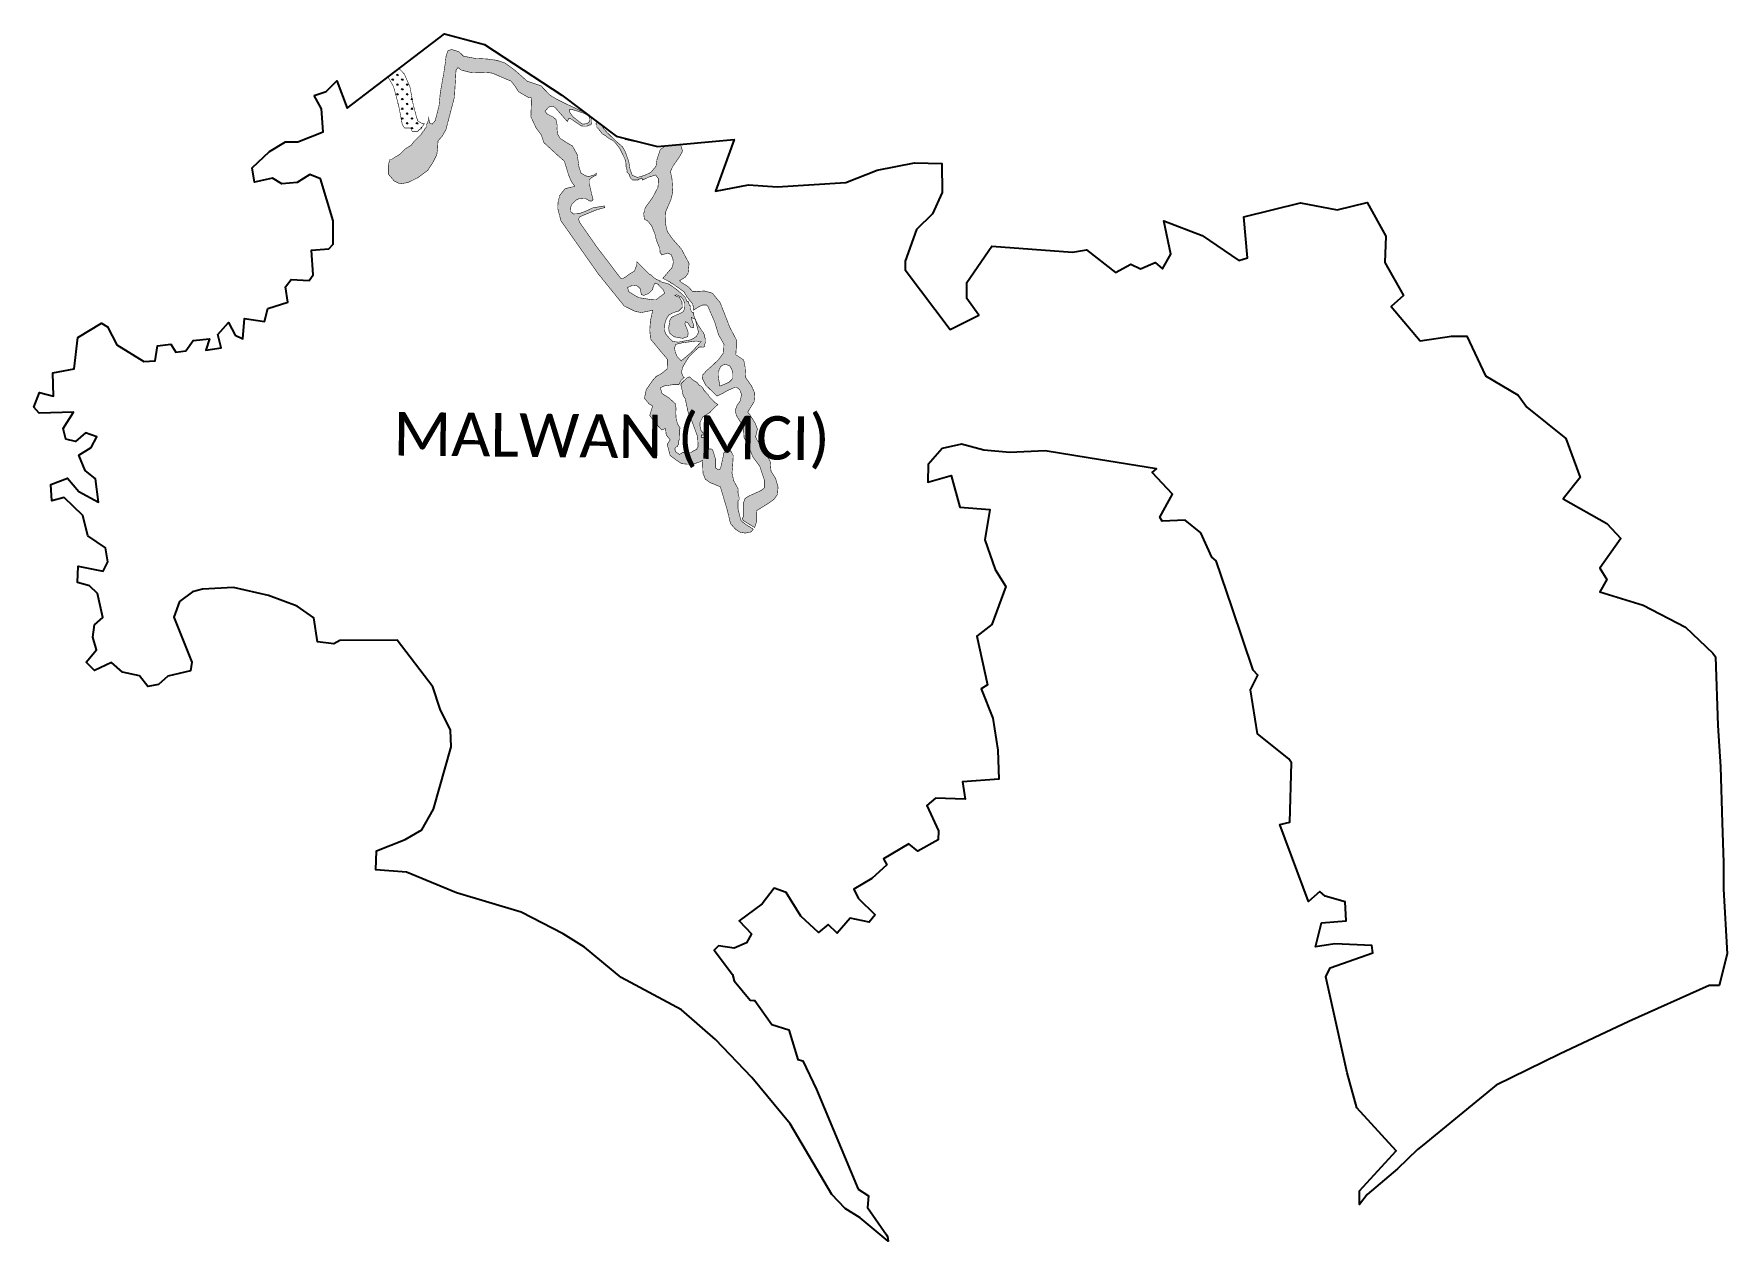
# Model space of a CAD drawing. Header units: metres. Extents: x 334693 to 340967, y 1773231 to 1777706.
import ezdxf

# ---------------------------------------------------------------- set-up
doc = ezdxf.new("R2010")
doc.units = ezdxf.units.M
doc.layers.add('MANGROOVES BUFFER ZONE', color=120, linetype='Continuous')
doc.layers.add('VILLAGE NAME', color=250, linetype='Continuous')

msp = doc.modelspace()

# ---------------------------------------------------------------- hatches: boundary and pattern name
at = {"layer": 'MANGROOVES BUFFER ZONE'}
h = msp.add_hatch(dxfattribs=at)
h.set_pattern_fill('GRASS', color=256)
h.paths.add_polyline_path([(336686, 1777073.6), (336701.8, 1777089.3), (336714.4, 1777095.4), (336733.2, 1777096.9), (336744.9, 1777091.3), (336752, 1777086.3), (336759.6, 1777085.7), (336765.2, 1777091.3), (336760.6, 1777110.1), (336757.1, 1777124.8), (336751, 1777151.2), (336751, 1777164.8), (336761.6, 1777174), (336778, 1777182.8), (336778, 1777189.3), (336770.2, 1777182.8), (336750.9, 1777177.2), (336738.3, 1777179.3), (336721, 1777189.4), (336713.4, 1777211.2), (336706.8, 1777257.7), (336689.1, 1777290.3), (336671.9, 1777299.9), (336643.5, 1777318.1), (336633.4, 1777335.4), (336631.9, 1777353.6), (336632.4, 1777367.2), (336627.8, 1777388.5), (336616.7, 1777398.1), (336595.9, 1777408.3), (336587.3, 1777418.9), (336601, 1777434.6), (336614.1, 1777437.6), (336623.8, 1777433.6), (336632.9, 1777423.4), (336670.3, 1777380.5), (336670.3, 1777384.5), (336674.4, 1777388.5), (336674.4, 1777392.6), (336678.5, 1777392.6), (336686.6, 1777388.4), (336698.6, 1777380.3), (336710.7, 1777372.1), (336722.8, 1777363.9), (336730.9, 1777363.8), (336743, 1777363.7), (336751.2, 1777367.7), (336755.2, 1777367.6), (336759.3, 1777371.7), (336759.3, 1777375.7), (336759.4, 1777387.9), (336759.4, 1777391.9), (336754.8, 1777399.1), (336748.3, 1777403.9), (336738.6, 1777411.2), (336719.2, 1777420.6), (336703.1, 1777428.8), (336658.7, 1777449.4), (336626.5, 1777465.9), (336606.3, 1777478.2), (336590.3, 1777494.5), (336578.2, 1777506.7), (336574.2, 1777512.8), (336554.6, 1777519.1), (336521.4, 1777530.2), (336506.3, 1777543.8), (336473, 1777573), (336438.8, 1777597.7), (336408.6, 1777607.7), (336371.8, 1777612.7), (336329, 1777614.8), (336285.7, 1777622.8), (336268.1, 1777639.9), (336240.9, 1777648), (336227.3, 1777642.9), (336220.7, 1777623.3), (336218.2, 1777600.2), (336212.2, 1777559.9), (336199.6, 1777489.8), (336194.5, 1777438), (336180.4, 1777384.1), (336169.9, 1777371.5), (336160.8, 1777373.6), (336156.3, 1777392.8), (336156.3, 1777388.7), (336152.2, 1777376.6), (336148, 1777368.6), (336148, 1777360.5), (336143.9, 1777356.4), (336139.8, 1777348.4), (336135.7, 1777344.4), (336127.5, 1777332.3), (336103, 1777308.2), (336090.7, 1777292.1), (336070.4, 1777280.1), (336050, 1777260), (336037.8, 1777252), (336029.7, 1777248.1), (336025.6, 1777244.1), (336017.5, 1777240.1), (336013.4, 1777240.1), (336011.4, 1777238.1), (336006.9, 1777217.9), (336007.1, 1777185.5), (336028, 1777161), (336050, 1777149.6), (336079.8, 1777154.8), (336117.8, 1777173.4), (336152.7, 1777199.6), (336172.7, 1777230.5), (336186.5, 1777257.9), (336189.4, 1777281.7), (336190.9, 1777309.1), (336205.9, 1777325.7), (336220.1, 1777350.3), (336236.9, 1777414.5), (336251.8, 1777471.1), (336255, 1777527.3), (336257.6, 1777570.9), (336264.4, 1777580.8), (336277.5, 1777571.4), (336313.8, 1777562.1), (336345.7, 1777563.5), (336377.3, 1777562.1), (336392.5, 1777560), (336439.2, 1777539.9), (336461.4, 1777530.7), (336475.4, 1777513.1), (336489.1, 1777491.3), (336524.2, 1777470.9), (336537.2, 1777468.1), (336534.9, 1777398.5), (336554, 1777357.7), (336573.6, 1777331.4), (336583, 1777302.7), (336633.7, 1777256.1), (336659.1, 1777234), (336674.5, 1777182.9), (336685.1, 1777157.7), (336697.6, 1777140.7), (336661.5, 1777131.8), (336641.7, 1777106.6), (336635.3, 1777080.5), (336634.7, 1777057.5), (336646.2, 1777013.1), (336784.5, 1776816.2), (336880.9, 1776696.9), (336922.5, 1776676.6), (336944.6, 1776672.8), (336986.4, 1776681.1), (336978, 1776643.3), (336975.4, 1776607.5), (336978.4, 1776574.5), (337013.8, 1776531.5), (337040.8, 1776499.6), (337039.8, 1776463.9), (337018.9, 1776446.5), (336999.1, 1776435.9), (336986.4, 1776421.4), (336962.3, 1776387), (336955.7, 1776354.7), (336972.5, 1776334.8), (336985.9, 1776326.3), (336975.3, 1776292), (336994.3, 1776264.5), (337019.9, 1776237.7), (337033.7, 1776243), (337036.4, 1776219.2), (337050.9, 1776201.3), (337040.1, 1776183.9), (337051, 1776142.6), (337071.8, 1776127.3), (337093.2, 1776112.8), (337116.4, 1776110.6), (337140, 1776112.1), (337165, 1776120.8), (337170.8, 1776125.3), (337172.6, 1776076.9), (337181.4, 1776055.3), (337196.8, 1776043.4), (337236.8, 1776026.9), (337262, 1775942.7), (337274.6, 1775890.4), (337293.2, 1775869.5), (337310.1, 1775858.5), (337329.8, 1775855.2), (337351.7, 1775860.1), (337358.4, 1775868.7), (337354.2, 1775872.9), (337334.1, 1775885.2), (337318, 1775897.5), (337314, 1775901.6), (337310, 1775913.8), (337306.1, 1775930), (337302.2, 1775946.2), (337302.2, 1775950.3), (337302.3, 1775962.4), (337302.4, 1775974.6), (337306.5, 1775978.6), (337306.6, 1775986.7), (337302.7, 1776002.9), (337302.7, 1776011), (337302.8, 1776019.1), (337286.3, 1776049.7), (337280.1, 1776078.1), (337282.6, 1776105.5), (337284.7, 1776142.7), (337275.9, 1776159.3), (337264, 1776159.8), (337250, 1776154.1), (337248.5, 1776143.8), (337239.7, 1776104), (337237.1, 1776093.6), (337229.4, 1776090), (337219.5, 1776096.7), (337219.5, 1776128.8), (337210.2, 1776158.3), (337206.6, 1776166.5), (337190, 1776167.6), (337180.2, 1776174.8), (337178.1, 1776196.5), (337178.6, 1776210.4), (337174.8, 1776210.4), (337170.8, 1776210.5), (337166.7, 1776210.5), (337166.8, 1776214.5), (337166.8, 1776218.6), (337170.8, 1776218.6), (337174.9, 1776218.5), (337179, 1776220.5), (337165.7, 1776234.9), (337161.6, 1776251), (337161.6, 1776265.4), (337171.9, 1776285.6), (337197.8, 1776302.1), (337221.1, 1776326.4), (337228.3, 1776331.6), (337216.4, 1776339.6), (337208.3, 1776347.8), (337196.3, 1776360), (337192.3, 1776368.2), (337184.3, 1776376.3), (337176.2, 1776384.5), (337172.3, 1776392.6), (337164.2, 1776400.8), (337156.2, 1776404.9), (337152.2, 1776413), (337144.1, 1776417.1), (337132, 1776425.3), (337124, 1776433.5), (337120, 1776433.5), (337111.8, 1776429.6), (337103.7, 1776421.5), (337095.5, 1776413.5), (337091.4, 1776409.5), (337091.4, 1776401.4), (337095.3, 1776385.2), (337099.2, 1776364.9), (337107.2, 1776352.7), (337111.1, 1776332.4), (337115, 1776316.2), (337114.9, 1776312.1), (337118.9, 1776299.9), (337129.4, 1776276.2), (337152.6, 1776212.4), (337154.4, 1776182.3), (337154.3, 1776178.2), (337154.3, 1776174.2), (337150.2, 1776170.1), (337150.2, 1776166.1), (337142, 1776162.1), (337133.9, 1776158.1), (337129.8, 1776154.1), (337117.7, 1776154.2), (337105.6, 1776154.3), (337097.5, 1776154.4), (337085.2, 1776146.4), (337081.2, 1776150.5), (337073.2, 1776154.6), (337069.2, 1776162.7), (337069.3, 1776170.8), (337073.3, 1776174.8), (337077.4, 1776174.8), (337077.4, 1776178.8), (337081.5, 1776182.8), (337081.6, 1776195), (337085.7, 1776203.1), (337085.7, 1776207.1), (337085.8, 1776211.1), (337085.9, 1776227.3), (337086, 1776235.4), (337086, 1776239.5), (337088.1, 1776243.5), (337078.5, 1776259.6), (337073.3, 1776278.1), (337071.8, 1776300.6), (337072.8, 1776318.6), (337069.7, 1776335.5), (337046.1, 1776356.6), (337021, 1776372.5), (337014.8, 1776393.5), (337028.7, 1776400.7), (337060.5, 1776405.3), (337083.3, 1776405.5), (337087.4, 1776413.6), (337091.5, 1776421.6), (337095.6, 1776425.6), (337099.7, 1776429.6), (337103.3, 1776431.4), (337099.8, 1776434.1), (337092.4, 1776451.7), (337098.8, 1776472.9), (337106.9, 1776487), (337119.7, 1776507.2), (337144.4, 1776532.2), (337159.8, 1776545.4), (337173.5, 1776544.4), (337177.6, 1776546.4), (337177.6, 1776550.5), (337181.7, 1776562.6), (337181.8, 1776566.6), (337181.8, 1776574.7), (337177.9, 1776582.9), (337177.9, 1776590.9), (337173.9, 1776595), (337173.9, 1776599.1), (337169.9, 1776603.2), (337161.9, 1776615.4), (337153.9, 1776627.6), (337144.2, 1776647.4), (337151, 1776619.7), (337156.2, 1776599.7), (337148, 1776584.4), (337137.2, 1776576.7), (337125.5, 1776571.1), (337104.5, 1776567.5), (337080.4, 1776562.9), (337060.4, 1776566), (337049.2, 1776576.2), (337034.8, 1776593.1), (337028.7, 1776610), (337029.7, 1776626.3), (337035.9, 1776646.3), (337045.1, 1776662.7), (337062, 1776672.4), (337081.9, 1776678), (337095.8, 1776691.8), (337094.7, 1776712.3), (337085, 1776729.2), (337068.1, 1776735.8), (337074.8, 1776738.9), (337092.2, 1776729.7), (337099.3, 1776721), (337105.5, 1776706.2), (337105, 1776689.8), (337100.4, 1776677), (337089.1, 1776669.8), (337070.2, 1776662.2), (337055.8, 1776654.5), (337049.7, 1776644.2), (337045.6, 1776615.6), (337047.6, 1776597.7), (337065.6, 1776582.9), (337097.3, 1776577.2), (337116.2, 1776583.4), (337117.8, 1776599.2), (337112.1, 1776615.1), (337105.5, 1776630.9), (337108, 1776639.1), (337116.7, 1776634), (337127.5, 1776617.6), (337138.8, 1776616.1), (337138.2, 1776626.3), (337132.6, 1776641.7), (337129.5, 1776654.5), (337144.2, 1776647.4), (337142, 1776652), (337138, 1776664.1), (337138.1, 1776668.2), (337138.1, 1776672.2), (337134.1, 1776672.3), (337130.1, 1776676.4), (337126.1, 1776684.5), (337126.2, 1776696.6), (337122.2, 1776700.7), (337118.2, 1776712.9), (337114.2, 1776712.9), (337110.2, 1776721.1), (337106.2, 1776729.2), (337090.1, 1776745.5), (337070, 1776761.9), (337058, 1776770.1), (337045.9, 1776778.3), (337017.6, 1776786.6), (337013.6, 1776786.6), (337013.6, 1776790.7), (337001.5, 1776794.8), (336989.4, 1776803), (336985.4, 1776807.1), (336981.4, 1776811.2), (336973.3, 1776815.3), (336961.3, 1776827.5), (336949.2, 1776839.8), (336937.2, 1776852), (336933.2, 1776856.1), (336928.1, 1776861.2), (336927.3, 1776850.2), (336919, 1776826.7), (336900.9, 1776815.9), (336886.6, 1776805), (336873.5, 1776797.7), (336868.4, 1776799), (336778.2, 1776917.5), (336715.8, 1777006.8), (336711.3, 1777020.1), (336716.8, 1777028.1), (336738.1, 1777037), (336758.2, 1777045.3), (336780.5, 1777054.2), (336808.8, 1777061.8), (336807.3, 1777067.9), (336764.7, 1777060.9), (336739.8, 1777049.2), (336714.9, 1777039.6), (336692.6, 1777038.1), (336682, 1777047.7), (336680.9, 1777058.4)])
h.paths.add_polyline_path([(336723.7, 1777372.5), (336692.3, 1777397.2), (336680.9, 1777411.5), (336677.1, 1777421.6), (336678.1, 1777425.7), (336682.8, 1777426.3), (336692.3, 1777424.1), (336710.7, 1777418.1), (336728.4, 1777412.7), (336743, 1777405.1), (336748.1, 1777401.3), (336752.8, 1777394.7), (336753.8, 1777385.8), (336749, 1777376.3), (336742.1, 1777373.5), (336731.3, 1777371)], flags=16)
h.paths.add_polyline_path([(336893.2, 1776765.6), (336913.1, 1776774.3), (336926.4, 1776772.7), (336939.1, 1776763), (336943.2, 1776745.2), (336944.7, 1776739.1), (336953.9, 1776736.5), (336971.8, 1776743.7), (336986.1, 1776758.5), (336988.6, 1776770.7), (336995.3, 1776781.9), (337005, 1776778.3), (337026.4, 1776755.9), (337030, 1776743.7), (337015.2, 1776732.9), (336997.8, 1776719.7), (336979.4, 1776720.7), (336956, 1776724.8), (336935, 1776727.8), (336920.2, 1776736), (336897.8, 1776750.3)], flags=16)
h.paths.add_polyline_path([(337071.9, 1776554.8), (337097.1, 1776560.9), (337146.8, 1776567.1), (337165.8, 1776565), (337130.4, 1776526.1), (337091.9, 1776493.8), (337077.1, 1776509.2), (337069.9, 1776526.1), (337067.3, 1776542)], flags=16)
h = msp.add_hatch(dxfattribs=at)
h.set_pattern_fill('GRASS', color=256)
h.paths.add_polyline_path([(336046.8, 1777577.2), (336005.9, 1777545.9), (336026.6, 1777508.6), (336044.8, 1777441.2), (336058.7, 1777368.7), (336067, 1777357.1), (336071, 1777357), (336083.2, 1777356.9), (336091.3, 1777356.9), (336091.2, 1777352.8), (336095.2, 1777344.7), (336103.3, 1777344.6), (336115.5, 1777344.5), (336123.6, 1777352.6), (336127.7, 1777352.5), (336131.8, 1777360.6), (336140, 1777372.7), (336140.3, 1777373.5), (336129.5, 1777374.6), (336116, 1777383.1), (336111, 1777398.1), (336105, 1777421.1), (336099, 1777443.6), (336093.5, 1777473.1), (336087, 1777509.2), (336066, 1777556.9)])
h = msp.add_hatch(dxfattribs=at)
h.set_pattern_fill('GRASS', color=256)
h.paths.add_polyline_path([(336979.2, 1777192), (336955.5, 1777180.9), (336929.7, 1777173.6), (336910.3, 1777181.5), (336901.8, 1777206.2), (336897.6, 1777232.5), (336884.5, 1777269.2), (336874, 1777287.6), (336850.8, 1777307.6), (336816.1, 1777341.3), (336806.1, 1777352.3), (336801.4, 1777359.7), (336809.8, 1777365.4), (336844, 1777340.7), (336884.5, 1777313.9), (336915, 1777307.1), (336997, 1777294), (337033.3, 1777290.3), (337014.4, 1777277.1), (337002.3, 1777241.4), (336998.6, 1777215.1)], flags=16)
h.paths.add_polyline_path([(337246, 1776478.5), (337258, 1776480.5), (337272.6, 1776474.3), (337279.9, 1776460.7), (337283, 1776447.7), (337283, 1776428.4), (337271, 1776415.9), (337258.5, 1776409.6), (337235, 1776400.2), (337232.9, 1776414.3), (337229.3, 1776433.1), (337228.7, 1776450.8), (337237.1, 1776471.2)], flags=16)
h.paths.add_polyline_path([(336804.5, 1777361.8), (336780.1, 1777380.1), (336779.6, 1777379.6), (336775.5, 1777371.5), (336779.5, 1777367.4), (336779.4, 1777359.4), (336787.4, 1777351.2), (336799.5, 1777334.9), (336807.5, 1777330.8), (336823.6, 1777318.5), (336839.7, 1777310.3), (336847.8, 1777302.1), (336863.8, 1777281.7), (336871.8, 1777265.5), (336883.7, 1777241.1), (336887.6, 1777224.9), (336887.6, 1777220.8), (336887.5, 1777212.7), (336891.5, 1777200.5), (336891.4, 1777192.5), (336899.4, 1777184.3), (336903.4, 1777172.1), (336911.4, 1777164), (336915.4, 1777163.9), (336919.5, 1777163.9), (336923.5, 1777163.9), (336927.6, 1777163.8), (336931.6, 1777163.8), (336935.7, 1777167.8), (336939.8, 1777167.8), (336943.8, 1777171.8), (336947.9, 1777167.7), (336947.8, 1777163.7), (336970.6, 1777174.4), (336996.7, 1777182.8), (337007.6, 1777168.5), (337006, 1777137.4), (336986.6, 1777100.3), (336958.8, 1777061.6), (336952.9, 1777038.8), (336955.4, 1777019.4), (336967.2, 1777012.7), (336982.4, 1776994.2), (336995, 1776962.2), (337000.1, 1776940.3), (337012.7, 1776910), (337013.5, 1776895.6), (337020.3, 1776886.4), (337042.2, 1776893.1), (337054.8, 1776887.2), (337061.6, 1776869.5), (337062.4, 1776856.9), (337059, 1776840.8), (337023.7, 1776799.7), (337050, 1776786.3), (337054, 1776782.2), (337062.1, 1776778.1), (337086.2, 1776761.7), (337102.3, 1776749.5), (337114.3, 1776729.1), (337134.3, 1776704.7), (337138.2, 1776688.4), (337138.2, 1776682), (337158.8, 1776695.2), (337171.8, 1776700.9), (337185.3, 1776700.9), (337190.5, 1776696.2), (337215.5, 1776639), (337230.1, 1776590.7), (337250.3, 1776555.4), (337248.8, 1776523.5), (337230.6, 1776498.6), (337207.2, 1776476.2), (337185.4, 1776457), (337170.8, 1776440.4), (337170.3, 1776428.5), (337182.8, 1776403.5), (337224.4, 1776363.4), (337239, 1776369.6), (337266.5, 1776385.2), (337290.4, 1776395.1), (337297.7, 1776395.1), (337308.6, 1776386.8), (337315.3, 1776369.6), (337311.2, 1776346.3), (337298.2, 1776327.6), (337292, 1776309.9), (337296.1, 1776291.7), (337316.9, 1776257.8), (337323.2, 1776237), (337324.7, 1776210), (337340.3, 1776179.3), (337358, 1776136.8), (337383, 1776102.8), (337400.1, 1776051.4), (337400.1, 1776022.8), (337387.6, 1776013), (337365.8, 1776003.1), (337341.9, 1775992.2), (337328.4, 1775983.4), (337323.2, 1775968.8), (337323.2, 1775938.7), (337323.7, 1775917.9), (337318.1, 1775909.7), (337322.1, 1775901.5), (337342.2, 1775889.2), (337363.9, 1775875.9), (337370.3, 1775895.5), (337370.5, 1775916.7), (337370.7, 1775937.9), (337415.2, 1775965.9), (337435.6, 1775980), (337448.4, 1775998.3), (337450.8, 1776025.6), (337441.8, 1776057.6), (337424.7, 1776085), (337421.5, 1776121.7), (337390.1, 1776177.3), (337373.5, 1776199.2), (337367.6, 1776212.1), (337374.3, 1776241), (337365.8, 1776263.1), (337347.6, 1776291.8), (337338.5, 1776303.8), (337362.1, 1776342.5), (337364.4, 1776373.7), (337352.6, 1776400.5), (337330.8, 1776431.9), (337328.7, 1776470.3), (337323.5, 1776497), (337294.2, 1776516.5), (337296.3, 1776546.9), (337296.5, 1776571.2), (337286.1, 1776591.1), (337272.4, 1776617.2), (337236.2, 1776709.6), (337207.5, 1776744.5), (337178, 1776752.8), (337150.7, 1776751), (337134.1, 1776751.1), (337117.7, 1776768.7), (337091.6, 1776785), (337086.2, 1776791), (337107.4, 1776804.2), (337117.5, 1776818.7), (337121.1, 1776854.8), (337092.6, 1776908.4), (337060.2, 1776945), (337040.7, 1776972.7), (337032.7, 1777005.7), (337034.4, 1777045.9), (337053.5, 1777090.9), (337060.8, 1777120.2), (337059.2, 1777143.9), (337057.9, 1777167.8), (337052, 1777195.7), (337062, 1777216.5), (337083.9, 1777247.5), (337094.6, 1777265.8), (337096.4, 1777273.4), (337089.2, 1777296.2), (337029.7, 1777290.6), (336997, 1777294), (336954.3, 1777300.8), (336873.5, 1777321.2), (336844, 1777340.7), (336809.8, 1777365.4)])

# ---------------------------------------------------------------- linework, layer by layer
at = {"color": 3}
msp.add_lwpolyline([(335731.6, 1777476.9), (335776.9, 1777491.8), (335816.5, 1777531.2), (335854.5, 1777430), (336214.7, 1777705.8), (336362.9, 1777666.1), (336506, 1777572.2), (336649.1, 1777478.2), (336851.4, 1777326.8), (337004, 1777288.3), (337288, 1777314.6), (337219, 1777122.7), (337341.5, 1777145.9), (337447.8, 1777138.9), (337701.4, 1777154.2), (337818, 1777201), (337956.1, 1777227.5), (338057.8, 1777225.5), (338058.7, 1777117.4), (338022.5, 1777038.6), (337964.3, 1776980.3), (337921.7, 1776863.5), (337921.5, 1776830.8), (338088.2, 1776610.2), (338194.3, 1776663.6), (338150.6, 1776724.9), (338150.3, 1776783.9), (338242.3, 1776919.4), (338542, 1776896.5), (338594.1, 1776905), (338700.4, 1776821.5), (338757.4, 1776851.6), (338793.9, 1776834.7), (338848.5, 1776858.4), (338875.3, 1776835), (338905.7, 1776889.5), (338880, 1777012.5), (339022.1, 1776958.7), (339158.1, 1776866), (339190.4, 1776875), (339176.5, 1777027.9), (339387, 1777079.4), (339522.7, 1777053.2), (339633.8, 1777080.5), (339702.8, 1776955.5), (339699.3, 1776857.9), (339767.6, 1776736.4), (339722.9, 1776694.8), (339829.9, 1776567.4), (339946.4, 1776585), (340002.5, 1776584.6), (340071.6, 1776437.7), (340192.9, 1776367.1), (340225.2, 1776321.5), (340369.1, 1776205.8), (340422.6, 1776060.9), (340359.8, 1775982.4), (340521.6, 1775890.7), (340573.2, 1775834.8), (340495.9, 1775725.8), (340521.5, 1775683.3), (340495.6, 1775637.5), (340655.7, 1775588.6), (340812.5, 1775507.1), (340913.8, 1775410.6), (340923.7, 1775396.9), (340932.2, 1775142.5), (340942.5, 1774988.9), (340948.8, 1774781.6), (340953.3, 1774634.9), (340953.9, 1774536), (340967.2, 1774295.7), (340938.1, 1774178.4), (340900.4, 1774178.4), (340602.5, 1774044.9), (340345.9, 1773924), (340111.1, 1773809.5), (339837, 1773584.5), (339819.6, 1773570.3), (339745.5, 1773499.4), (339633.8, 1773404.2), (339605.6, 1773366.8), (339605, 1773417.7), (339740.5, 1773565.1), (339594.6, 1773725.1), (339558.8, 1773855.1), (339480, 1774210.6), (339496.2, 1774243.6), (339654.9, 1774299.6), (339651, 1774327.2), (339514.2, 1774332.8), (339442.2, 1774321.9), (339464.2, 1774411), (339556, 1774418.6), (339552.4, 1774489.1), (339478, 1774509.3), (339457.5, 1774527.2), (339416.2, 1774489.5), (339310.2, 1774775.2), (339346.8, 1774784), (339352.7, 1775003.6), (339343.6, 1775019), (339227.5, 1775111.4), (339201.3, 1775273.7), (339228.2, 1775328.4), (339210.8, 1775347.2), (339133, 1775577.8), (339074.1, 1775752.7), (339058.2, 1775766.6), (339017.2, 1775855.8), (338959.1, 1775902.9), (338874.3, 1775900.1), (338865.6, 1775914.6), (338911.7, 1775999.5), (338837, 1776079.6), (338852.4, 1776093.2), (338599.6, 1776134.1), (338441, 1776159.7), (338310.1, 1776154.5), (338213.5, 1776163.1), (338130.3, 1776185.3), (338058.4, 1776168.9), (338007, 1776109.7), (338005.9, 1776044.3), (338091.9, 1776069.1), (338124, 1775951.2), (338235.6, 1775942.9), (338217.2, 1775830.1), (338255.6, 1775720.1), (338294.6, 1775657.1), (338242.9, 1775516.1), (338187.7, 1775472.8), (338226.8, 1775292.7), (338203.9, 1775278.3), (338247, 1775169.3), (338264.8, 1775050.8), (338268.7, 1774943.7), (338134.3, 1774933.9), (338143.4, 1774868.5), (338033.5, 1774872.7), (338002.4, 1774845.3), (338044.6, 1774751.2), (338044.5, 1774718.9), (337968.5, 1774676), (337935.7, 1774702.9), (337841.4, 1774647.6), (337853.7, 1774625.5), (337798.3, 1774575.2), (337731.9, 1774535.3), (337747.9, 1774501.7), (337810.4, 1774440.8), (337788.8, 1774412.6), (337717.9, 1774428.3), (337669.2, 1774372.5), (337636.3, 1774404), (337600.1, 1774375.2), (337535.3, 1774435.9), (337480.4, 1774522.6), (337436.1, 1774539.5), (337391.9, 1774481.4), (337306.1, 1774418.3), (337352.4, 1774369.8), (337334.4, 1774336.4), (337288.5, 1774316.7), (337230.6, 1774325.7), (337213.9, 1774309.4), (337281.4, 1774219.3), (337288.3, 1774195.4), (337347.1, 1774124.5), (337361.5, 1774122.9), (337364.4, 1774122.6), (337427.8, 1774034), (337490.5, 1774013.6), (337524.2, 1773904.7), (337542.6, 1773899.1), (337592.9, 1773793.5), (337747.5, 1773423.2), (337785.6, 1773399.3), (337782.4, 1773355.3), (337852.8, 1773253.6), (337856.8, 1773247.8), (337859.1, 1773230.8), (337755.5, 1773317.8), (337699.5, 1773352.4), (337649.4, 1773403.6), (337496.2, 1773665.5), (337354.1, 1773837.7), (337218.6, 1773977.9), (337093.6, 1774088.3), (336869.4, 1774208.1), (336734.1, 1774320.4), (336655.1, 1774369.3), (336499.5, 1774450.4), (336259.5, 1774521.8), (336074.7, 1774598.2), (335961, 1774607.5), (335962.4, 1774677.7), (336069.4, 1774720.1), (336131.1, 1774755.8), (336173.7, 1774831.6), (336239.7, 1775062.5), (336237, 1775124.5), (336199.1, 1775202.6), (336171.5, 1775285), (336039.7, 1775458.3), (335827, 1775457.4), (335804.3, 1775444.8), (335744.4, 1775452.5), (335731.2, 1775541.1), (335668.8, 1775584), (335563.1, 1775624.2), (335432.9, 1775653.4), (335318.4, 1775647.3), (335280.7, 1775637.1), (335233.5, 1775601.6), (335211.7, 1775544), (335279, 1775376.7), (335273.7, 1775344.4), (335189.9, 1775325.5), (335155.2, 1775294.4), (335116.1, 1775287), (335084.9, 1775325.9), (335021.8, 1775339.3), (334980.9, 1775375.4), (334918.2, 1775345.4), (334887.1, 1775377.2), (334925.9, 1775422.4), (334911.4, 1775469.9), (334918, 1775514.7), (334948.5, 1775543), (334929.5, 1775631), (334899.8, 1775660.1), (334854.9, 1775672.3), (334857.1, 1775732.5), (334949.7, 1775713.8), (334967.6, 1775748.9), (334958.7, 1775800.7), (334893.9, 1775844.8), (334875, 1775920.2), (334805.7, 1775986.8), (334759.8, 1775975.1), (334756.3, 1776035.3), (334817.7, 1776058.3), (334860.1, 1776009.7), (334933.3, 1775969.8), (334921.3, 1776056.5), (334883.2, 1776086.9), (334860.3, 1776144), (334906.2, 1776172.5), (334926.8, 1776211.9), (334884.7, 1776226.9), (334847.2, 1776194.3), (334812.1, 1776203.8), (334802, 1776242.9), (334840.6, 1776303.4), (334713.3, 1776299.5), (334693.5, 1776321.7), (334713.9, 1776376.4), (334765.9, 1776363), (334763.7, 1776449.7), (334843.3, 1776464.5), (334856.2, 1776580.8), (334943.8, 1776633.4), (334966.4, 1776619.6), (335000.6, 1776552.8), (335100.6, 1776490.7), (335142.6, 1776493.9), (335151.8, 1776549.9), (335200.8, 1776556), (335219.2, 1776525.4), (335257, 1776531.4), (335283.2, 1776569.4), (335344.7, 1776575.6), (335331.1, 1776533.4), (335387, 1776542.4), (335375.4, 1776591.2), (335414.1, 1776636.4), (335439.7, 1776589.1), (335467.9, 1776575.3), (335474.2, 1776651), (335548.5, 1776639.1), (335560.7, 1776688.2), (335634.6, 1776711.3), (335625.7, 1776768.6), (335646.4, 1776795.3), (335713.6, 1776791.8), (335728.8, 1776812.9), (335722.4, 1776903.9), (335786.6, 1776909.4), (335802.8, 1776925.9), (335802.1, 1777012.7), (335755.1, 1777168.2), (335715.7, 1777184.4), (335668.5, 1777155), (335612.8, 1777150.4), (335577.5, 1777170.7), (335511.5, 1777155.6), (335502.7, 1777209.3), (335566.2, 1777269.7), (335625.8, 1777305.5), (335671.3, 1777305.5), (335765.9, 1777342.9), (335758.9, 1777427.5), (335731.6, 1777476.9)], dxfattribs=at)
at = {"layer": 'MANGROOVES BUFFER ZONE', "const_width": 2}
for points in [[(336734.4, 1777414.4), (336719.2, 1777420.6), (336703.1, 1777428.8), (336658.7, 1777449.4), (336626.5, 1777465.9), (336606.3, 1777478.2), (336590.3, 1777494.5), (336578.2, 1777506.7), (336574.2, 1777512.8), (336554.6, 1777519.1), (336521.4, 1777530.2), (336506.3, 1777543.8), (336473, 1777573), (336438.8, 1777597.7), (336408.6, 1777607.7), (336371.8, 1777612.7), (336329, 1777614.8), (336285.7, 1777622.8), (336268.1, 1777639.9), (336240.9, 1777648), (336227.3, 1777642.9), (336220.7, 1777623.3), (336218.2, 1777600.2), (336212.2, 1777559.9), (336199.6, 1777489.8), (336194.5, 1777438), (336180.4, 1777384.1), (336169.9, 1777371.5), (336160.8, 1777373.6), (336156.3, 1777392.8), (336156.3, 1777388.7), (336152.2, 1777376.6), (336148, 1777368.6), (336148, 1777360.5), (336143.9, 1777356.4), (336139.8, 1777348.4), (336135.7, 1777344.4), (336127.5, 1777332.3), (336103, 1777308.2), (336090.7, 1777292.1), (336070.4, 1777280.1), (336050, 1777260), (336037.8, 1777252), (336029.7, 1777248.1), (336025.6, 1777244.1), (336017.5, 1777240.1), (336013.4, 1777240.1), (336011.4, 1777238.1), (336006.9, 1777217.9), (336007.1, 1777185.5), (336028, 1777161), (336050, 1777149.6), (336079.8, 1777154.8), (336117.8, 1777173.4), (336152.7, 1777199.6), (336172.7, 1777230.5), (336186.5, 1777257.9), (336189.4, 1777281.7), (336190.9, 1777309.1), (336205.9, 1777325.7), (336220.1, 1777350.3), (336236.9, 1777414.5), (336251.8, 1777471.1), (336255, 1777527.3), (336257.6, 1777570.9), (336264.4, 1777580.8), (336277.5, 1777571.4), (336313.8, 1777562.1), (336345.7, 1777563.5), (336377.3, 1777562.1), (336392.5, 1777560), (336439.2, 1777539.9), (336461.4, 1777530.7), (336475.4, 1777513.1), (336489.1, 1777491.3), (336524.2, 1777470.9), (336537.2, 1777468.1), (336534.9, 1777398.5), (336554, 1777357.7), (336573.6, 1777331.4), (336583, 1777302.7), (336633.7, 1777256.1), (336659.1, 1777234), (336674.5, 1777182.9), (336685.1, 1777157.7), (336697.6, 1777140.7), (336661.5, 1777131.8), (336641.7, 1777106.6), (336635.3, 1777080.5), (336634.7, 1777057.5), (336646.2, 1777013.1), (336784.5, 1776816.2), (336880.9, 1776696.9), (336922.5, 1776676.6), (336944.6, 1776672.8), (336986.4, 1776681.1), (336978, 1776643.3), (336975.4, 1776607.5), (336978.4, 1776574.5), (337013.8, 1776531.5), (337040.8, 1776499.6), (337039.8, 1776463.9), (337018.9, 1776446.5), (336999.1, 1776435.9), (336986.4, 1776421.4), (336962.3, 1776387), (336955.7, 1776354.7), (336972.5, 1776334.8), (336985.9, 1776326.3), (336975.3, 1776292), (336994.3, 1776264.5), (337019.9, 1776237.7), (337033.7, 1776243), (337036.4, 1776219.2), (337050.9, 1776201.3), (337040.1, 1776183.9), (337051, 1776142.6), (337071.8, 1776127.3), (337093.2, 1776112.8), (337116.4, 1776110.6), (337140, 1776112.1), (337165, 1776120.8), (337170.8, 1776125.3), (337172.6, 1776076.9), (337181.4, 1776055.3), (337196.8, 1776043.4), (337236.8, 1776026.9), (337262, 1775942.7), (337274.6, 1775890.4), (337293.2, 1775869.5), (337310.1, 1775858.5), (337329.8, 1775855.2), (337351.7, 1775860.1), (337358.4, 1775868.7), (337354.2, 1775872.9), (337334.1, 1775885.2), (337318, 1775897.5), (337314, 1775901.6), (337310, 1775913.8), (337306.1, 1775930), (337302.2, 1775946.2), (337302.2, 1775950.3), (337302.3, 1775962.4), (337302.4, 1775974.6), (337306.5, 1775978.6), (337306.6, 1775986.7), (337302.7, 1776002.9), (337302.7, 1776011), (337302.8, 1776019.1), (337286.3, 1776049.7), (337280.1, 1776078.1), (337282.6, 1776105.5), (337284.7, 1776142.7), (337275.9, 1776159.3), (337264, 1776159.8), (337250, 1776154.1), (337248.5, 1776143.8), (337239.7, 1776104), (337237.1, 1776093.6), (337229.4, 1776090), (337219.5, 1776096.7), (337219.5, 1776128.8), (337210.2, 1776158.3), (337206.6, 1776166.5), (337190, 1776167.6), (337180.2, 1776174.8), (337178.1, 1776196.5), (337178.6, 1776210.4), (337174.8, 1776210.4), (337170.8, 1776210.5), (337166.7, 1776210.5), (337166.8, 1776214.5), (337166.8, 1776218.6), (337170.8, 1776218.6), (337174.9, 1776218.5), (337179, 1776220.5), (337165.7, 1776234.9), (337161.6, 1776251), (337161.6, 1776265.4), (337171.9, 1776285.6), (337197.8, 1776302.1), (337221.1, 1776326.4), (337228.3, 1776331.6), (337216.4, 1776339.6), (337208.3, 1776347.8), (337196.3, 1776360), (337192.3, 1776368.2), (337184.3, 1776376.3), (337176.2, 1776384.5), (337172.3, 1776392.6), (337164.2, 1776400.8), (337156.2, 1776404.9), (337152.2, 1776413), (337144.1, 1776417.1), (337132, 1776425.3), (337124, 1776433.5), (337120, 1776433.5), (337111.8, 1776429.6), (337103.7, 1776421.5), (337095.5, 1776413.5), (337091.4, 1776409.5), (337091.4, 1776401.4), (337095.3, 1776385.2), (337099.2, 1776364.9), (337107.2, 1776352.7), (337111.1, 1776332.4), (337115, 1776316.2), (337114.9, 1776312.1), (337118.9, 1776299.9), (337129.4, 1776276.2), (337152.6, 1776212.4), (337154.4, 1776182.3), (337154.3, 1776178.2), (337154.3, 1776174.2), (337150.2, 1776170.1), (337150.2, 1776166.1), (337142, 1776162.1), (337133.9, 1776158.1), (337129.8, 1776154.1), (337117.7, 1776154.2), (337105.6, 1776154.3), (337097.5, 1776154.4), (337085.2, 1776146.4), (337081.2, 1776150.5), (337073.2, 1776154.6), (337069.2, 1776162.7), (337069.3, 1776170.8), (337073.3, 1776174.8), (337077.4, 1776174.8), (337077.4, 1776178.8), (337081.5, 1776182.8), (337081.6, 1776195), (337085.7, 1776203.1), (337085.7, 1776207.1), (337085.8, 1776211.1), (337085.9, 1776227.3), (337086, 1776235.4), (337086, 1776239.5), (337088.1, 1776243.5), (337078.5, 1776259.6), (337073.3, 1776278.1), (337071.8, 1776300.6), (337072.8, 1776318.6), (337069.7, 1776335.5), (337046.1, 1776356.6), (337021, 1776372.5), (337014.8, 1776393.5), (337028.7, 1776400.7), (337060.5, 1776405.3), (337083.3, 1776405.5), (337087.4, 1776413.6), (337091.5, 1776421.6), (337095.6, 1776425.6), (337099.7, 1776429.6), (337103.3, 1776431.4), (337099.8, 1776434.1), (337092.4, 1776451.7), (337098.8, 1776472.9), (337106.9, 1776487), (337119.7, 1776507.2), (337144.4, 1776532.2), (337159.8, 1776545.4), (337173.5, 1776544.4), (337177.6, 1776546.4), (337177.6, 1776550.5), (337181.7, 1776562.6), (337181.8, 1776566.6), (337181.8, 1776574.7), (337177.9, 1776582.9), (337177.9, 1776590.9), (337173.9, 1776595), (337173.9, 1776599.1), (337169.9, 1776603.2), (337161.9, 1776615.4), (337153.9, 1776627.6), (337144.2, 1776647.4), (337151, 1776619.7), (337156.2, 1776599.7), (337148, 1776584.4), (337137.2, 1776576.7), (337125.5, 1776571.1), (337104.5, 1776567.5), (337080.4, 1776562.9), (337060.4, 1776566), (337049.2, 1776576.2), (337034.8, 1776593.1), (337028.7, 1776610), (337029.7, 1776626.3), (337035.9, 1776646.3), (337045.1, 1776662.7), (337062, 1776672.4), (337081.9, 1776678), (337095.8, 1776691.8), (337094.7, 1776712.3), (337085, 1776729.2), (337068.1, 1776735.8), (337074.8, 1776738.9), (337092.2, 1776729.7), (337099.3, 1776721), (337105.5, 1776706.2), (337105, 1776689.8), (337100.4, 1776677), (337089.1, 1776669.8), (337070.2, 1776662.2), (337055.8, 1776654.5), (337049.7, 1776644.2), (337045.6, 1776615.6), (337047.6, 1776597.7), (337065.6, 1776582.9), (337097.3, 1776577.2), (337116.2, 1776583.4), (337117.8, 1776599.2), (337112.1, 1776615.1), (337105.5, 1776630.9), (337108, 1776639.1), (337116.7, 1776634), (337127.5, 1776617.6), (337138.8, 1776616.1), (337138.2, 1776626.3), (337132.6, 1776641.7), (337129.5, 1776654.5), (337144.2, 1776647.4), (337142, 1776652), (337138, 1776664.1), (337138.1, 1776668.2), (337138.1, 1776672.2), (337134.1, 1776672.3), (337130.1, 1776676.4), (337126.1, 1776684.5), (337126.2, 1776696.6), (337122.2, 1776700.7), (337118.2, 1776712.9), (337114.2, 1776712.9), (337110.2, 1776721.1), (337106.2, 1776729.2), (337090.1, 1776745.5), (337070, 1776761.9), (337058, 1776770.1), (337045.9, 1776778.3), (337017.6, 1776786.6), (337013.6, 1776786.6), (337013.6, 1776790.7), (337001.5, 1776794.8), (336989.4, 1776803), (336985.4, 1776807.1), (336981.4, 1776811.2), (336973.3, 1776815.3), (336961.3, 1776827.5), (336949.2, 1776839.8), (336937.2, 1776852), (336933.2, 1776856.1), (336928.1, 1776861.2), (336927.3, 1776850.2), (336919, 1776826.7), (336900.9, 1776815.9), (336886.6, 1776805), (336873.5, 1776797.7), (336868.4, 1776799), (336778.2, 1776917.5), (336715.8, 1777006.8), (336711.3, 1777020.1), (336716.8, 1777028.1), (336738.1, 1777037), (336758.2, 1777045.3), (336780.5, 1777054.2), (336808.8, 1777061.8), (336807.3, 1777067.9), (336764.7, 1777060.9), (336739.8, 1777049.2), (336714.9, 1777039.6), (336692.6, 1777038.1), (336682, 1777047.7), (336680.9, 1777058.4), (336686, 1777073.6), (336701.8, 1777089.3), (336714.4, 1777095.4), (336733.2, 1777096.9), (336744.9, 1777091.3), (336752, 1777086.3), (336759.6, 1777085.7), (336765.2, 1777091.3), (336760.6, 1777110.1), (336757.1, 1777124.8), (336751, 1777151.2), (336751, 1777164.8), (336761.6, 1777174), (336778, 1777182.8), (336778, 1777189.3), (336770.2, 1777182.8), (336750.9, 1777177.2), (336738.3, 1777179.3), (336721, 1777189.4), (336713.4, 1777211.2), (336706.8, 1777257.7), (336689.1, 1777290.3), (336671.9, 1777299.9), (336643.5, 1777318.1), (336633.4, 1777335.4), (336631.9, 1777353.6), (336632.4, 1777367.2), (336627.8, 1777388.5), (336616.7, 1777398.1), (336595.9, 1777408.3), (336587.3, 1777418.9), (336601, 1777434.6), (336614.1, 1777437.6), (336623.8, 1777433.6), (336632.9, 1777423.4), (336670.3, 1777380.5), (336670.3, 1777384.5), (336674.4, 1777388.5), (336674.4, 1777392.6), (336678.5, 1777392.6), (336686.6, 1777388.4), (336698.6, 1777380.3), (336710.7, 1777372.1), (336722.8, 1777363.9), (336730.9, 1777363.8), (336743, 1777363.7), (336751.2, 1777367.7), (336755.2, 1777367.6), (336759.3, 1777371.7), (336759.3, 1777375.7), (336759.4, 1777387.9), (336759.4, 1777391.9), (336756.6, 1777397.7)], [(336005.9, 1777545.9), (336026.6, 1777508.6), (336044.8, 1777441.2), (336058.7, 1777368.7), (336067, 1777357.1), (336071, 1777357), (336083.2, 1777356.9), (336091.3, 1777356.9), (336091.2, 1777352.8), (336095.2, 1777344.7), (336103.3, 1777344.6), (336115.5, 1777344.5), (336123.6, 1777352.6), (336127.7, 1777352.5), (336131.8, 1777360.6), (336140, 1777372.7), (336140.3, 1777373.5), (336129.5, 1777374.6), (336116, 1777383.1), (336111, 1777398.1), (336105, 1777421.1), (336099, 1777443.6), (336093.5, 1777473.1), (336087, 1777509.2), (336066, 1777556.9), (336046.8, 1777577.2)], [(336780.1, 1777380.1), (336779.6, 1777379.6), (336775.5, 1777371.5), (336779.5, 1777367.4), (336779.4, 1777359.4), (336787.4, 1777351.2), (336799.5, 1777334.9), (336807.5, 1777330.8), (336823.6, 1777318.5), (336839.7, 1777310.3), (336847.8, 1777302.1), (336863.8, 1777281.7), (336871.8, 1777265.5), (336883.7, 1777241.1), (336887.6, 1777224.9), (336887.6, 1777220.8), (336887.5, 1777212.7), (336891.5, 1777200.5), (336891.4, 1777192.5), (336899.4, 1777184.3), (336903.4, 1777172.1), (336911.4, 1777164), (336915.4, 1777163.9), (336919.5, 1777163.9), (336923.5, 1777163.9), (336927.6, 1777163.8), (336931.6, 1777163.8), (336935.7, 1777167.8), (336939.8, 1777167.8), (336943.8, 1777171.8), (336947.9, 1777167.7), (336947.8, 1777163.7), (336970.6, 1777174.4), (336996.7, 1777182.8), (337007.6, 1777168.5), (337006, 1777137.4), (336986.6, 1777100.3), (336958.8, 1777061.6), (336952.9, 1777038.8), (336955.4, 1777019.4), (336967.2, 1777012.7), (336982.4, 1776994.2), (336995, 1776962.2), (337000.1, 1776940.3), (337012.7, 1776910), (337013.5, 1776895.6), (337020.3, 1776886.4), (337042.2, 1776893.1), (337054.8, 1776887.2), (337061.6, 1776869.5), (337062.4, 1776856.9), (337059, 1776840.8), (337023.7, 1776799.7), (337050, 1776786.3), (337054, 1776782.2), (337062.1, 1776778.1), (337086.2, 1776761.7), (337102.3, 1776749.5), (337114.3, 1776729.1), (337134.3, 1776704.7), (337138.2, 1776688.4), (337138.2, 1776682), (337158.8, 1776695.2), (337171.8, 1776700.9), (337185.3, 1776700.9), (337190.5, 1776696.2), (337215.5, 1776639), (337230.1, 1776590.7), (337250.3, 1776555.4), (337248.8, 1776523.5), (337230.6, 1776498.6), (337207.2, 1776476.2), (337185.4, 1776457), (337170.8, 1776440.4), (337170.3, 1776428.5), (337182.8, 1776403.5), (337224.4, 1776363.4), (337239, 1776369.6), (337266.5, 1776385.2), (337290.4, 1776395.1), (337297.7, 1776395.1), (337308.6, 1776386.8), (337315.3, 1776369.6), (337311.2, 1776346.3), (337298.2, 1776327.6), (337292, 1776309.9), (337296.1, 1776291.7), (337316.9, 1776257.8), (337323.2, 1776237), (337324.7, 1776210), (337340.3, 1776179.3), (337358, 1776136.8), (337383, 1776102.8), (337400.1, 1776051.4), (337400.1, 1776022.8), (337387.6, 1776013), (337365.8, 1776003.1), (337341.9, 1775992.2), (337328.4, 1775983.4), (337323.2, 1775968.8), (337323.2, 1775938.7), (337323.7, 1775917.9), (337318.1, 1775909.7), (337322.1, 1775901.5), (337342.2, 1775889.2), (337363.9, 1775875.9), (337370.3, 1775895.5), (337370.5, 1775916.7), (337370.7, 1775937.9), (337415.2, 1775965.9), (337435.6, 1775980), (337448.4, 1775998.3), (337450.8, 1776025.6), (337441.8, 1776057.6), (337424.7, 1776085), (337421.5, 1776121.7), (337390.1, 1776177.3), (337373.5, 1776199.2), (337367.6, 1776212.1), (337374.3, 1776241), (337365.8, 1776263.1), (337347.6, 1776291.8), (337338.5, 1776303.8), (337362.1, 1776342.5), (337364.4, 1776373.7), (337352.6, 1776400.5), (337330.8, 1776431.9), (337328.7, 1776470.3), (337323.5, 1776497), (337294.2, 1776516.5), (337296.3, 1776546.9), (337296.5, 1776571.2), (337286.1, 1776591.1), (337272.4, 1776617.2), (337236.2, 1776709.6), (337207.5, 1776744.5), (337178, 1776752.8), (337150.7, 1776751), (337134.1, 1776751.1), (337117.7, 1776768.7), (337091.6, 1776785), (337086.2, 1776791), (337107.4, 1776804.2), (337117.5, 1776818.7), (337121.1, 1776854.8), (337092.6, 1776908.4), (337060.2, 1776945), (337040.7, 1776972.7), (337032.7, 1777005.7), (337034.4, 1777045.9), (337053.5, 1777090.9), (337060.8, 1777120.2), (337059.2, 1777143.9), (337057.9, 1777167.8), (337052, 1777195.7), (337062, 1777216.5), (337083.9, 1777247.5), (337094.6, 1777265.8), (337096.4, 1777273.4), (337089.2, 1777296.2)], [(337029.7, 1777290.6), (337033.3, 1777290.3), (337014.4, 1777277.1), (337002.3, 1777241.4), (336998.6, 1777215.1), (336979.2, 1777192), (336955.5, 1777180.9), (336929.7, 1777173.6), (336910.3, 1777181.5), (336901.8, 1777206.2), (336897.6, 1777232.5), (336884.5, 1777269.2), (336874, 1777287.6), (336850.8, 1777307.6), (336816.1, 1777341.3), (336806.1, 1777352.3), (336801.4, 1777359.7), (336804.5, 1777361.8)], [(336873.5, 1777321.2), (336884.5, 1777313.9), (336915, 1777307.1), (336954.3, 1777300.8)]]:
    msp.add_lwpolyline(points, dxfattribs=at)
for points in [[(336723.7, 1777372.5), (336692.3, 1777397.2), (336680.9, 1777411.5), (336677.1, 1777421.6), (336678.1, 1777425.7), (336682.8, 1777426.3), (336692.3, 1777424.1), (336710.7, 1777418.1), (336728.4, 1777412.7), (336743, 1777405.1), (336748.1, 1777401.3), (336752.8, 1777394.7), (336753.8, 1777385.8), (336749, 1777376.3), (336742.1, 1777373.5), (336731.3, 1777371), (336723.7, 1777372.5)], [(336893.2, 1776765.6), (336913.1, 1776774.3), (336926.4, 1776772.7), (336939.1, 1776763), (336943.2, 1776745.2), (336944.7, 1776739.1), (336953.9, 1776736.5), (336971.8, 1776743.7), (336986.1, 1776758.5), (336988.6, 1776770.7), (336995.3, 1776781.9), (337005, 1776778.3), (337026.4, 1776755.9), (337030, 1776743.7), (337015.2, 1776732.9), (336997.8, 1776719.7), (336979.4, 1776720.7), (336956, 1776724.8), (336935, 1776727.8), (336920.2, 1776736), (336897.8, 1776750.3), (336893.2, 1776765.6)], [(337071.9, 1776554.8), (337097.1, 1776560.9), (337146.8, 1776567.1), (337165.8, 1776565), (337130.4, 1776526.1), (337091.9, 1776493.8), (337077.1, 1776509.2), (337069.9, 1776526.1), (337067.3, 1776542), (337071.9, 1776554.8)], [(337246, 1776478.5), (337258, 1776480.5), (337272.6, 1776474.3), (337279.9, 1776460.7), (337283, 1776447.7), (337283, 1776428.4), (337271, 1776415.9), (337258.5, 1776409.6), (337235, 1776400.2), (337232.9, 1776414.3), (337229.3, 1776433.1), (337228.7, 1776450.8), (337237.1, 1776471.2), (337246, 1776478.5)]]:
    msp.add_lwpolyline(points, close=True, dxfattribs=at)

# ---------------------------------------------------------------- texts
at = {"layer": 'VILLAGE NAME', "insert": (336026.4, 1776304.3), "char_height": 161.109, "attachment_point": 1, "rotation": 359.37415}
msp.add_mtext_dynamic_manual_height_columns('{\\fCalibri|b0|i0|c0|p34;MALWAN (MCI)}', width=1896.868, gutter_width=805.5, heights=[0], dxfattribs=at)

doc.saveas('drawing.dxf')
